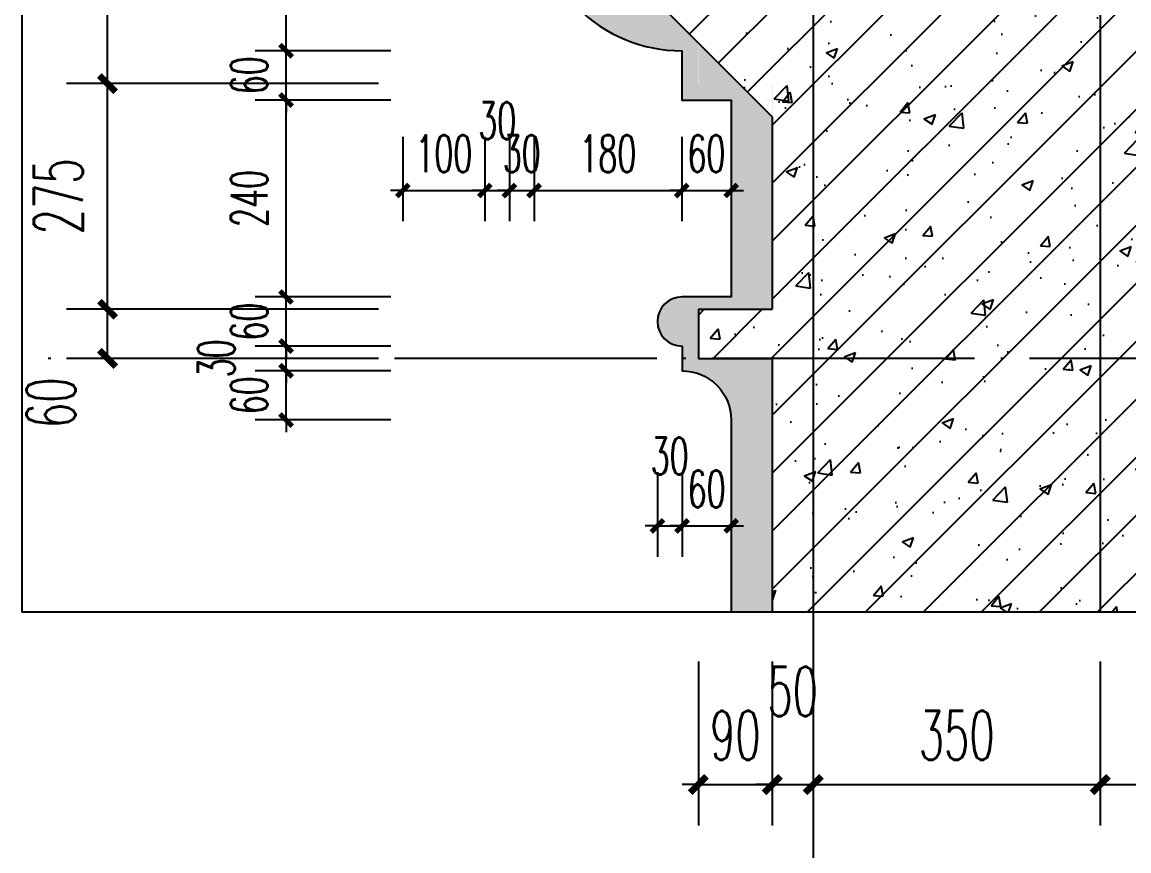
# Model space of a CAD drawing. Extents: x 0 to 125661, y -104936 to 8656.
# Drawn here: x 95035 to 96385, y -83078 to -82068 of the extents above; entities that cross this region are included whole.
import ezdxf

# ---------------------------------------------------------------- set-up
doc = ezdxf.new("R2010")
doc.units = 0
doc.header["$LTSCALE"] = 800
doc.header["$MEASUREMENT"] = 0
doc.linetypes.add('DOTE', pattern=[2.4200000000000004, 2, -0.2, 0.02, -0.2])
doc.layers.get('0').update_dxf_attribs({"linetype": 'CONTINUOUS'})
doc.layers.get('Defpoints').update_dxf_attribs({"color": 1, "linetype": 'CONTINUOUS'})
for name, color, linetype in [('A-装饰构件', 197, 'CONTINUOUS'), ('AXIS', 3, 'CONTINUOUS'), ('DOTE', 28, 'CONTINUOUS'), ('PUB_DIM', 3, 'CONTINUOUS'), ('PUB_HATCH', 8, 'CONTINUOUS'), ('WALL', 50, 'CONTINUOUS'), ('装饰尺寸', 201, 'CONTINUOUS')]:
    doc.layers.add(name, color=color, linetype=linetype)
doc.styles.add('DIM_FONT', font='SIMPLEX.shx', dxfattribs={"width": 0.6})
doc.dimstyles.new('DIMN15', dxfattribs={"dimscale": 0.15, "dimtxt": 300, "dimasz": 100, "dimexe": 250, "dimexo": 300, "dimgap": 150, "dimtad": 1, "dimdec": 0, "dimzin": 0, "dimdsep": 46, "dimtxsty": 'DIM_FONT', "dimblk": 'ARCHTICK', "dimcen": 0.09, "dimclrt": 7, "dimazin": 2, "dimtfac": 1, "dimtdec": 0, "dimtix": 1, "dimtmove": 2, "dimatfit": 3, "dimfxl": 0, "dimtolj": 1, "dimtzin": 0, "dimarcsym": 0})
doc.dimstyles.new('DIMN20', dxfattribs={"dimscale": 0.2, "dimtxt": 300, "dimasz": 100, "dimexe": 250, "dimexo": 300, "dimgap": 150, "dimtad": 1, "dimdec": 0, "dimzin": 0, "dimdsep": 46, "dimtxsty": 'DIM_FONT', "dimblk": 'ARCHTICK', "dimcen": 0.09, "dimclrt": 7, "dimazin": 2, "dimtfac": 1, "dimtdec": 0, "dimtix": 1, "dimtmove": 2, "dimatfit": 3, "dimfxl": 0, "dimtolj": 1, "dimtzin": 0, "dimarcsym": 0})

# ---------------------------------------------------------------- blocks, each defined once
blk = doc.blocks.new('_ArchTick')
at = {"color": 0, "linetype": 'ByBlock', "const_width": 0.4}
blk.add_lwpolyline([(-0.5, -0.5), (0.5, 0.5)], dxfattribs=at)
blk = doc.blocks.new('*D1380')
at = {"layer": 'Defpoints', "color": 0}
for p in [(95859.93824755173, -82787.15970033951), (95949.93824755173, -82787.15970033951), (95949.93824755173, -82997.14450089107)]:
    blk.add_point(p, dxfattribs=at)
at = {"layer": 'PUB_DIM', "color": 0, "lineweight": -2}
for p, q in [((95859.93824755173, -82847.15970033951), (95859.93824755173, -83047.14450089107)), ((95949.93824755173, -82847.15970033951), (95949.93824755173, -83047.14450089107)), ((95859.93824755173, -82997.14450089107), (95839.93824755173, -82997.14450089107)), ((95859.93824755173, -82997.14450089107), (95949.93824755173, -82997.14450089107)), ((95949.93824755173, -82997.14450089107), (95969.93824755173, -82997.14450089107))]:
    blk.add_line(p, q, dxfattribs=at)
at = {"layer": 'PUB_DIM', "color": 0, "lineweight": -2, "xscale": 20, "yscale": 20, "zscale": 20}
blk.add_blockref('_ArchTick', (95859.93824755173, -82997.14450089107), dxfattribs=at)
at = {"layer": 'PUB_DIM', "color": 0, "lineweight": -2, "xscale": 20, "yscale": 20, "zscale": 20, "rotation": 180}
blk.add_blockref('_ArchTick', (95949.93824755173, -82997.14450089107), dxfattribs=at)
at = {"layer": 'PUB_DIM', "color": 7, "insert": (95904.93824755173, -82937.14450089107), "char_height": 60, "attachment_point": 5, "style": 'DIM_FONT'}
blk.add_mtext('\\A1;90', dxfattribs=at)
blk = doc.blocks.new('*D1381')
at = {"layer": 'Defpoints', "color": 0}
for p in [(95949.93824755173, -82787.15970033951), (95999.93824755173, -82787.15970033951), (95999.93824755173, -82997.14450089107)]:
    blk.add_point(p, dxfattribs=at)
at = {"layer": 'PUB_DIM', "color": 0, "lineweight": -2}
for p, q in [((95949.93824755173, -82847.15970033951), (95949.93824755173, -83047.14450089107)), ((95999.93824755173, -82847.15970033951), (95999.93824755173, -83047.14450089107)), ((95949.93824755173, -82997.14450089107), (95929.93824755173, -82997.14450089107)), ((95949.93824755173, -82997.14450089107), (95999.93824755173, -82997.14450089107)), ((95999.93824755173, -82997.14450089107), (96019.93824755173, -82997.14450089107))]:
    blk.add_line(p, q, dxfattribs=at)
at = {"layer": 'PUB_DIM', "color": 0, "lineweight": -2, "xscale": 20, "yscale": 20, "zscale": 20}
blk.add_blockref('_ArchTick', (95949.93824755173, -82997.14450089107), dxfattribs=at)
at = {"layer": 'PUB_DIM', "color": 0, "lineweight": -2, "xscale": 20, "yscale": 20, "zscale": 20, "rotation": 180}
blk.add_blockref('_ArchTick', (95999.93824755173, -82997.14450089107), dxfattribs=at)
at = {"layer": 'PUB_DIM', "color": 7, "insert": (95974.93824755173, -82883.64450089107), "char_height": 60, "attachment_point": 5, "style": 'DIM_FONT'}
blk.add_mtext('\\A1;50', dxfattribs=at)
blk = doc.blocks.new('*D1382')
at = {"layer": 'Defpoints', "color": 0}
for p in [(95999.93824755173, -82787.15970033951), (96349.93824755173, -82787.15970033951), (96349.93824755173, -82997.14450089107)]:
    blk.add_point(p, dxfattribs=at)
at = {"layer": 'PUB_DIM', "color": 0, "lineweight": -2}
for p, q in [((95999.93824755173, -82847.15970033951), (95999.93824755173, -83047.14450089107)), ((96349.93824755173, -82847.15970033951), (96349.93824755173, -83047.14450089107)), ((95999.93824755173, -82997.14450089107), (96349.93824755173, -82997.14450089107))]:
    blk.add_line(p, q, dxfattribs=at)
at = {"layer": 'PUB_DIM', "color": 0, "lineweight": -2, "xscale": 20, "yscale": 20, "zscale": 20, "rotation": 180}
blk.add_blockref('_ArchTick', (95999.93824755173, -82997.14450089107), dxfattribs=at)
at = {"layer": 'PUB_DIM', "color": 0, "lineweight": -2, "xscale": 20, "yscale": 20, "zscale": 20}
blk.add_blockref('_ArchTick', (96349.93824755173, -82997.14450089107), dxfattribs=at)
at = {"layer": 'PUB_DIM', "color": 7, "insert": (96174.93824755173, -82937.14450089107), "char_height": 60, "attachment_point": 5, "style": 'DIM_FONT'}
blk.add_mtext('\\A1;350', dxfattribs=at)
blk = doc.blocks.new('*D1383')
at = {"layer": 'Defpoints', "color": 0}
for p in [(96349.93824755173, -82787.15970033951), (96749.59100518405, -82787.15970033951), (96749.59100518405, -82997.14450089107)]:
    blk.add_point(p, dxfattribs=at)
at = {"layer": 'PUB_DIM', "color": 0, "lineweight": -2}
for p, q in [((96349.93824755173, -82847.15970033951), (96349.93824755173, -83047.14450089107)), ((96749.59100518405, -82847.15970033951), (96749.59100518405, -83047.14450089107)), ((96349.93824755173, -82997.14450089107), (96749.59100518405, -82997.14450089107))]:
    blk.add_line(p, q, dxfattribs=at)
at = {"layer": 'PUB_DIM', "color": 0, "lineweight": -2, "xscale": 20, "yscale": 20, "zscale": 20, "rotation": 180}
blk.add_blockref('_ArchTick', (96349.93824755173, -82997.14450089107), dxfattribs=at)
at = {"layer": 'PUB_DIM', "color": 0, "lineweight": -2, "xscale": 20, "yscale": 20, "zscale": 20}
blk.add_blockref('_ArchTick', (96749.59100518405, -82997.14450089107), dxfattribs=at)
at = {"layer": 'PUB_DIM', "color": 7, "insert": (96549.76462636789, -82937.14450089107), "char_height": 60, "attachment_point": 5, "style": 'DIM_FONT'}
blk.add_mtext('\\A1;400', dxfattribs=at)
blk = doc.blocks.new('*D1397')
at = {"layer": 'Defpoints', "color": 0}
for p in [(95809.93824755144, -82571.57851272597), (95839.93824755098, -82571.57851272597), (95839.93824755098, -82681.89545224569)]:
    blk.add_point(p, dxfattribs=at)
at = {"layer": '装饰尺寸', "color": 0, "lineweight": -2}
for p, q in [((95809.93824755144, -82616.57851272597), (95809.93824755144, -82719.39545224569)), ((95839.93824755098, -82616.57851272597), (95839.93824755098, -82719.39545224569)), ((95809.93824755144, -82681.89545224569), (95794.93824755144, -82681.89545224569)), ((95809.93824755144, -82681.89545224569), (95839.93824755098, -82681.89545224569)), ((95839.93824755098, -82681.89545224569), (95854.93824755098, -82681.89545224569))]:
    blk.add_line(p, q, dxfattribs=at)
at = {"layer": '装饰尺寸', "color": 0, "lineweight": -2, "xscale": 15, "yscale": 15, "zscale": 15}
blk.add_blockref('_ArchTick', (95809.93824755144, -82681.89545224569), dxfattribs=at)
at = {"layer": '装饰尺寸', "color": 0, "lineweight": -2, "xscale": 15, "yscale": 15, "zscale": 15, "rotation": 180}
blk.add_blockref('_ArchTick', (95839.93824755098, -82681.89545224569), dxfattribs=at)
at = {"layer": '装饰尺寸', "color": 7, "insert": (95824.93824755121, -82596.77045224569), "char_height": 45, "attachment_point": 5, "style": 'DIM_FONT'}
blk.add_mtext('\\A1;30', dxfattribs=at)
blk = doc.blocks.new('*D1398')
at = {"layer": 'Defpoints', "color": 0}
for p in [(95839.93824755098, -82571.57851272597), (95899.93824755143, -82571.57851272597), (95899.93824755143, -82681.89545224569)]:
    blk.add_point(p, dxfattribs=at)
at = {"layer": '装饰尺寸', "color": 0, "lineweight": -2}
for p, q in [((95839.93824755098, -82616.57851272597), (95839.93824755098, -82719.39545224569)), ((95899.93824755143, -82616.57851272597), (95899.93824755143, -82719.39545224569)), ((95839.93824755098, -82681.89545224569), (95824.93824755098, -82681.89545224569)), ((95839.93824755098, -82681.89545224569), (95899.93824755143, -82681.89545224569)), ((95899.93824755143, -82681.89545224569), (95914.93824755143, -82681.89545224569))]:
    blk.add_line(p, q, dxfattribs=at)
at = {"layer": '装饰尺寸', "color": 0, "lineweight": -2, "xscale": 15, "yscale": 15, "zscale": 15}
blk.add_blockref('_ArchTick', (95839.93824755098, -82681.89545224569), dxfattribs=at)
at = {"layer": '装饰尺寸', "color": 0, "lineweight": -2, "xscale": 15, "yscale": 15, "zscale": 15, "rotation": 180}
blk.add_blockref('_ArchTick', (95899.93824755143, -82681.89545224569), dxfattribs=at)
at = {"layer": '装饰尺寸', "color": 7, "insert": (95869.93824755121, -82636.89545224569), "char_height": 45, "attachment_point": 5, "style": 'DIM_FONT'}
blk.add_mtext('\\A1;60', dxfattribs=at)
blk = doc.blocks.new('*D1399')
at = {"layer": 'Defpoints', "color": 0}
for p in [(95499.59405696411, -82162.80240117395), (95599.59405695972, -82162.80240117395), (95599.59405695972, -82273.11934069367)]:
    blk.add_point(p, dxfattribs=at)
at = {"layer": '装饰尺寸', "color": 0, "lineweight": -2}
for p, q in [((95499.59405696411, -82207.80240117395), (95499.59405696411, -82310.61934069367)), ((95599.59405695972, -82207.80240117395), (95599.59405695972, -82310.61934069367)), ((95499.59405696411, -82273.11934069367), (95484.59405696411, -82273.11934069367)), ((95499.59405696411, -82273.11934069367), (95599.59405695972, -82273.11934069367)), ((95599.59405695972, -82273.11934069367), (95614.59405695972, -82273.11934069367))]:
    blk.add_line(p, q, dxfattribs=at)
at = {"layer": '装饰尺寸', "color": 0, "lineweight": -2, "xscale": 15, "yscale": 15, "zscale": 15}
blk.add_blockref('_ArchTick', (95499.59405696411, -82273.11934069367), dxfattribs=at)
at = {"layer": '装饰尺寸', "color": 0, "lineweight": -2, "xscale": 15, "yscale": 15, "zscale": 15, "rotation": 180}
blk.add_blockref('_ArchTick', (95599.59405695972, -82273.11934069367), dxfattribs=at)
at = {"layer": '装饰尺寸', "color": 7, "insert": (95549.59405696191, -82228.11934069367), "char_height": 45, "attachment_point": 5, "style": 'DIM_FONT'}
blk.add_mtext('\\A1;100', dxfattribs=at)
blk = doc.blocks.new('*D1400')
at = {"layer": 'Defpoints', "color": 0}
for p in [(95599.59405695972, -82162.80240117395), (95629.59405695972, -82162.80240117395), (95629.59405695972, -82273.11934069367)]:
    blk.add_point(p, dxfattribs=at)
at = {"layer": '装饰尺寸', "color": 0, "lineweight": -2}
for p, q in [((95599.59405695972, -82207.80240117395), (95599.59405695972, -82310.61934069367)), ((95629.59405695972, -82207.80240117395), (95629.59405695972, -82310.61934069367)), ((95599.59405695972, -82273.11934069367), (95584.59405695972, -82273.11934069367)), ((95599.59405695972, -82273.11934069367), (95629.59405695972, -82273.11934069367)), ((95629.59405695972, -82273.11934069367), (95644.59405695972, -82273.11934069367))]:
    blk.add_line(p, q, dxfattribs=at)
at = {"layer": '装饰尺寸', "color": 0, "lineweight": -2, "xscale": 15, "yscale": 15, "zscale": 15}
blk.add_blockref('_ArchTick', (95599.59405695972, -82273.11934069367), dxfattribs=at)
at = {"layer": '装饰尺寸', "color": 0, "lineweight": -2, "xscale": 15, "yscale": 15, "zscale": 15, "rotation": 180}
blk.add_blockref('_ArchTick', (95629.59405695972, -82273.11934069367), dxfattribs=at)
at = {"layer": '装饰尺寸', "color": 7, "insert": (95614.59405695972, -82187.99434069367), "char_height": 45, "attachment_point": 5, "style": 'DIM_FONT'}
blk.add_mtext('\\A1;30', dxfattribs=at)
blk = doc.blocks.new('*D1401')
at = {"layer": 'Defpoints', "color": 0}
for p in [(95629.59405695972, -82162.80240117395), (95659.59405695972, -82162.80240117395), (95659.59405695972, -82273.11934069367)]:
    blk.add_point(p, dxfattribs=at)
at = {"layer": '装饰尺寸', "color": 0, "lineweight": -2}
for p, q in [((95629.59405695972, -82207.80240117395), (95629.59405695972, -82310.61934069367)), ((95659.59405695972, -82207.80240117395), (95659.59405695972, -82310.61934069367)), ((95629.59405695972, -82273.11934069367), (95614.59405695972, -82273.11934069367)), ((95629.59405695972, -82273.11934069367), (95659.59405695972, -82273.11934069367)), ((95659.59405695972, -82273.11934069367), (95674.59405695972, -82273.11934069367))]:
    blk.add_line(p, q, dxfattribs=at)
at = {"layer": '装饰尺寸', "color": 0, "lineweight": -2, "xscale": 15, "yscale": 15, "zscale": 15}
blk.add_blockref('_ArchTick', (95629.59405695972, -82273.11934069367), dxfattribs=at)
at = {"layer": '装饰尺寸', "color": 0, "lineweight": -2, "xscale": 15, "yscale": 15, "zscale": 15, "rotation": 180}
blk.add_blockref('_ArchTick', (95659.59405695972, -82273.11934069367), dxfattribs=at)
at = {"layer": '装饰尺寸', "color": 7, "insert": (95644.59405695972, -82228.11934069367), "char_height": 45, "attachment_point": 5, "style": 'DIM_FONT'}
blk.add_mtext('\\A1;30', dxfattribs=at)
blk = doc.blocks.new('*D1402')
at = {"layer": 'Defpoints', "color": 0}
for p in [(95659.59405695972, -82162.80240117395), (95839.59405696018, -82162.80240117395), (95839.59405696018, -82273.11934069367)]:
    blk.add_point(p, dxfattribs=at)
at = {"layer": '装饰尺寸', "color": 0, "lineweight": -2}
for p, q in [((95659.59405695972, -82207.80240117395), (95659.59405695972, -82310.61934069367)), ((95839.59405696018, -82207.80240117395), (95839.59405696018, -82310.61934069367)), ((95659.59405695972, -82273.11934069367), (95839.59405696018, -82273.11934069367))]:
    blk.add_line(p, q, dxfattribs=at)
at = {"layer": '装饰尺寸', "color": 0, "lineweight": -2, "xscale": 15, "yscale": 15, "zscale": 15, "rotation": 180}
blk.add_blockref('_ArchTick', (95659.59405695972, -82273.11934069367), dxfattribs=at)
at = {"layer": '装饰尺寸', "color": 0, "lineweight": -2, "xscale": 15, "yscale": 15, "zscale": 15}
blk.add_blockref('_ArchTick', (95839.59405696018, -82273.11934069367), dxfattribs=at)
at = {"layer": '装饰尺寸', "color": 7, "insert": (95749.59405695995, -82228.11934069367), "char_height": 45, "attachment_point": 5, "style": 'DIM_FONT'}
blk.add_mtext('\\A1;180', dxfattribs=at)
blk = doc.blocks.new('*D1403')
at = {"layer": 'Defpoints', "color": 0}
for p in [(95839.59405696018, -82162.80240117395), (95899.93824755143, -82162.80240117395), (95899.93824755143, -82273.11934069367)]:
    blk.add_point(p, dxfattribs=at)
at = {"layer": '装饰尺寸', "color": 0, "lineweight": -2}
for p, q in [((95839.59405696018, -82207.80240117395), (95839.59405696018, -82310.61934069367)), ((95899.93824755143, -82207.80240117395), (95899.93824755143, -82310.61934069367)), ((95839.59405696018, -82273.11934069367), (95824.59405696018, -82273.11934069367)), ((95839.59405696018, -82273.11934069367), (95899.93824755143, -82273.11934069367)), ((95899.93824755143, -82273.11934069367), (95914.93824755143, -82273.11934069367))]:
    blk.add_line(p, q, dxfattribs=at)
at = {"layer": '装饰尺寸', "color": 0, "lineweight": -2, "xscale": 15, "yscale": 15, "zscale": 15}
blk.add_blockref('_ArchTick', (95839.59405696018, -82273.11934069367), dxfattribs=at)
at = {"layer": '装饰尺寸', "color": 0, "lineweight": -2, "xscale": 15, "yscale": 15, "zscale": 15, "rotation": 180}
blk.add_blockref('_ArchTick', (95899.93824755143, -82273.11934069367), dxfattribs=at)
at = {"layer": '装饰尺寸', "color": 7, "insert": (95869.7661522558, -82228.11934069367), "char_height": 45, "attachment_point": 5, "style": 'DIM_FONT'}
blk.add_mtext('\\A1;60', dxfattribs=at)
blk = doc.blocks.new('*D1408')
at = {"layer": 'Defpoints', "color": 0}
for p in [(95357.10787044113, -81922.80240117488), (95529.93824755173, -81922.80240117488), (95529.93824755173, -82102.8024011749)]:
    blk.add_point(p, dxfattribs=at)
at = {"layer": '装饰尺寸', "color": 0, "lineweight": -2}
for p, q in [((95484.93824755173, -81922.80240117488), (95319.60787044113, -81922.80240117488)), ((95357.10787044113, -82102.8024011749), (95357.10787044113, -81922.80240117488)), ((95484.93824755173, -82102.8024011749), (95319.60787044113, -82102.8024011749))]:
    blk.add_line(p, q, dxfattribs=at)
at = {"layer": '装饰尺寸', "color": 0, "lineweight": -2, "xscale": 15, "yscale": 15, "zscale": 15}
for p, rotation in [((95357.10787044113, -81922.80240117488), 90), ((95357.10787044113, -82102.8024011749), 270)]:
    blk.add_blockref('_ArchTick', p, dxfattribs=dict(at, rotation=rotation))
at = {"layer": '装饰尺寸', "color": 7, "insert": (95312.10787044115, -82012.80240117488), "char_height": 45, "attachment_point": 5, "rotation": 90, "style": 'DIM_FONT'}
blk.add_mtext('\\A1;180', dxfattribs=at)
blk = doc.blocks.new('*D1409')
at = {"layer": 'Defpoints', "color": 0}
for p in [(95357.10787044113, -82102.8024011749), (95529.93824755173, -82102.8024011749), (95529.93824755173, -82162.80240117395)]:
    blk.add_point(p, dxfattribs=at)
at = {"layer": '装饰尺寸', "color": 0, "lineweight": -2}
for p, q in [((95357.10787044113, -82102.8024011749), (95357.10787044113, -82087.8024011749)), ((95484.93824755173, -82102.8024011749), (95319.60787044113, -82102.8024011749)), ((95357.10787044113, -82162.80240117395), (95357.10787044113, -82102.8024011749)), ((95484.93824755173, -82162.80240117395), (95319.60787044113, -82162.80240117395)), ((95357.10787044113, -82162.80240117395), (95357.10787044113, -82177.80240117395))]:
    blk.add_line(p, q, dxfattribs=at)
at = {"layer": '装饰尺寸', "color": 0, "lineweight": -2, "xscale": 15, "yscale": 15, "zscale": 15}
for p, rotation in [((95357.10787044113, -82102.8024011749), 270), ((95357.10787044113, -82162.80240117395), 90)]:
    blk.add_blockref('_ArchTick', p, dxfattribs=dict(at, rotation=rotation))
at = {"layer": '装饰尺寸', "color": 7, "insert": (95312.10787044115, -82132.80240117441), "char_height": 45, "attachment_point": 5, "rotation": 90, "style": 'DIM_FONT'}
blk.add_mtext('\\A1;60', dxfattribs=at)
blk = doc.blocks.new('*D1410')
at = {"layer": 'Defpoints', "color": 0}
for p in [(95357.10787044113, -82162.80240117395), (95529.93824755173, -82162.80240117395), (95529.93824755173, -82402.80242554989)]:
    blk.add_point(p, dxfattribs=at)
at = {"layer": '装饰尺寸', "color": 0, "lineweight": -2}
for p, q in [((95484.93824755173, -82162.80240117395), (95319.60787044113, -82162.80240117395)), ((95357.10787044113, -82402.80242554989), (95357.10787044113, -82162.80240117395)), ((95484.93824755173, -82402.80242554989), (95319.60787044113, -82402.80242554989))]:
    blk.add_line(p, q, dxfattribs=at)
at = {"layer": '装饰尺寸', "color": 0, "lineweight": -2, "xscale": 15, "yscale": 15, "zscale": 15}
for p, rotation in [((95357.10787044113, -82162.80240117395), 90), ((95357.10787044113, -82402.80242554989), 270)]:
    blk.add_blockref('_ArchTick', p, dxfattribs=dict(at, rotation=rotation))
at = {"layer": '装饰尺寸', "color": 7, "insert": (95312.10787044115, -82282.8024133619), "char_height": 45, "attachment_point": 5, "rotation": 90, "style": 'DIM_FONT'}
blk.add_mtext('\\A1;240', dxfattribs=at)
blk = doc.blocks.new('*D1411')
at = {"layer": 'Defpoints', "color": 0}
for p in [(95357.10787044113, -82402.80242554989), (95529.93824755173, -82402.80242554989), (95529.93824755173, -82462.80240117395)]:
    blk.add_point(p, dxfattribs=at)
at = {"layer": '装饰尺寸', "color": 0, "lineweight": -2}
for p, q in [((95357.10787044113, -82402.80242554989), (95357.10787044113, -82387.80242554989)), ((95484.93824755173, -82402.80242554989), (95319.60787044113, -82402.80242554989)), ((95357.10787044113, -82462.80240117395), (95357.10787044113, -82402.80242554989)), ((95484.93824755173, -82462.80240117395), (95319.60787044113, -82462.80240117395)), ((95357.10787044113, -82462.80240117395), (95357.10787044113, -82477.80240117395))]:
    blk.add_line(p, q, dxfattribs=at)
at = {"layer": '装饰尺寸', "color": 0, "lineweight": -2, "xscale": 15, "yscale": 15, "zscale": 15}
for p, rotation in [((95357.10787044113, -82402.80242554989), 270), ((95357.10787044113, -82462.80240117395), 90)]:
    blk.add_blockref('_ArchTick', p, dxfattribs=dict(at, rotation=rotation))
at = {"layer": '装饰尺寸', "color": 7, "insert": (95312.10787044115, -82432.8024133619), "char_height": 45, "attachment_point": 5, "rotation": 90, "style": 'DIM_FONT'}
blk.add_mtext('\\A1;60', dxfattribs=at)
blk = doc.blocks.new('*D1412')
at = {"layer": 'Defpoints', "color": 0}
for p in [(95357.10787044113, -82462.80240117395), (95529.93824755173, -82462.80240117395), (95529.93824755173, -82492.80240117435)]:
    blk.add_point(p, dxfattribs=at)
at = {"layer": '装饰尺寸', "color": 0, "lineweight": -2}
for p, q in [((95357.10787044113, -82462.80240117395), (95357.10787044113, -82447.80240117395)), ((95484.93824755173, -82462.80240117395), (95319.60787044113, -82462.80240117395)), ((95357.10787044113, -82492.80240117435), (95357.10787044113, -82462.80240117395)), ((95484.93824755173, -82492.80240117435), (95319.60787044113, -82492.80240117435)), ((95357.10787044113, -82492.80240117435), (95357.10787044113, -82507.80240117435))]:
    blk.add_line(p, q, dxfattribs=at)
at = {"layer": '装饰尺寸', "color": 0, "lineweight": -2, "xscale": 15, "yscale": 15, "zscale": 15}
for p, rotation in [((95357.10787044113, -82462.80240117395), 270), ((95357.10787044113, -82492.80240117435), 90)]:
    blk.add_blockref('_ArchTick', p, dxfattribs=dict(at, rotation=rotation))
at = {"layer": '装饰尺寸', "color": 7, "insert": (95271.98287044113, -82477.80240117415), "char_height": 45, "attachment_point": 5, "rotation": 90, "style": 'DIM_FONT'}
blk.add_mtext('\\A1;30', dxfattribs=at)
blk = doc.blocks.new('*D1413')
at = {"layer": 'Defpoints', "color": 0}
for p in [(95357.10787044113, -82492.80240117435), (95529.93824755173, -82492.80240117435), (95529.93824755173, -82552.80240117434)]:
    blk.add_point(p, dxfattribs=at)
at = {"layer": '装饰尺寸', "color": 0, "lineweight": -2}
for p, q in [((95357.10787044113, -82492.80240117435), (95357.10787044113, -82477.80240117435)), ((95484.93824755173, -82492.80240117435), (95319.60787044113, -82492.80240117435)), ((95357.10787044113, -82552.80240117434), (95357.10787044113, -82492.80240117435)), ((95484.93824755173, -82552.80240117434), (95319.60787044113, -82552.80240117434)), ((95357.10787044113, -82552.80240117434), (95357.10787044113, -82567.80240117434))]:
    blk.add_line(p, q, dxfattribs=at)
at = {"layer": '装饰尺寸', "color": 0, "lineweight": -2, "xscale": 15, "yscale": 15, "zscale": 15}
for p, rotation in [((95357.10787044113, -82492.80240117435), 270), ((95357.10787044113, -82552.80240117434), 90)]:
    blk.add_blockref('_ArchTick', p, dxfattribs=dict(at, rotation=rotation))
at = {"layer": '装饰尺寸', "color": 7, "insert": (95312.10787044115, -82522.80240117433), "char_height": 45, "attachment_point": 5, "rotation": 90, "style": 'DIM_FONT'}
blk.add_mtext('\\A1;60', dxfattribs=at)
blk = doc.blocks.new('*D1415')
at = {"layer": 'Defpoints', "color": 0}
for p in [(95139.4977447376, -81662.80240105008), (95529.93824755173, -81662.80240105008), (95529.93824755173, -82142.80240117395)]:
    blk.add_point(p, dxfattribs=at)
at = {"layer": 'PUB_DIM', "color": 0, "lineweight": -2}
for p, q in [((95469.93824755173, -81662.80240105008), (95089.4977447376, -81662.80240105008)), ((95139.4977447376, -82142.80240117395), (95139.4977447376, -81662.80240105008)), ((95469.93824755173, -82142.80240117395), (95089.4977447376, -82142.80240117395))]:
    blk.add_line(p, q, dxfattribs=at)
at = {"layer": 'PUB_DIM', "color": 0, "lineweight": -2, "xscale": 20, "yscale": 20, "zscale": 20}
for p, rotation in [((95139.4977447376, -81662.80240105008), 90), ((95139.4977447376, -82142.80240117395), 270)]:
    blk.add_blockref('_ArchTick', p, dxfattribs=dict(at, rotation=rotation))
at = {"layer": 'PUB_DIM', "color": 7, "insert": (95079.49774473761, -81902.802401112), "char_height": 60, "attachment_point": 5, "rotation": 90, "style": 'DIM_FONT'}
blk.add_mtext('\\A1;480', dxfattribs=at)
blk = doc.blocks.new('*D1416')
at = {"layer": 'Defpoints', "color": 0}
for p in [(95139.4977447376, -82142.80240117395), (95529.93824755173, -82142.80240117395), (95529.93824755173, -82417.80240117435)]:
    blk.add_point(p, dxfattribs=at)
at = {"layer": 'PUB_DIM', "color": 0, "lineweight": -2}
for p, q in [((95469.93824755173, -82142.80240117395), (95089.4977447376, -82142.80240117395)), ((95139.4977447376, -82417.80240117435), (95139.4977447376, -82142.80240117395)), ((95469.93824755173, -82417.80240117435), (95089.4977447376, -82417.80240117435))]:
    blk.add_line(p, q, dxfattribs=at)
at = {"layer": 'PUB_DIM', "color": 0, "lineweight": -2, "xscale": 20, "yscale": 20, "zscale": 20}
for p, rotation in [((95139.4977447376, -82142.80240117395), 90), ((95139.4977447376, -82417.80240117435), 270)]:
    blk.add_blockref('_ArchTick', p, dxfattribs=dict(at, rotation=rotation))
at = {"layer": 'PUB_DIM', "color": 7, "insert": (95079.49774473761, -82280.30240117414), "char_height": 60, "attachment_point": 5, "rotation": 90, "style": 'DIM_FONT'}
blk.add_mtext('\\A1;275', dxfattribs=at)
blk = doc.blocks.new('*D1417')
at = {"layer": 'Defpoints', "color": 0}
for p in [(95139.4977447376, -82417.80240117435), (95529.93824755173, -82417.80240117435), (95529.93824755173, -82477.80240117435)]:
    blk.add_point(p, dxfattribs=at)
at = {"layer": 'PUB_DIM', "color": 0, "lineweight": -2}
for p, q in [((95469.93824755173, -82417.80240117435), (95089.4977447376, -82417.80240117435)), ((95139.4977447376, -82477.80240117435), (95139.4977447376, -82417.80240117435)), ((95469.93824755173, -82477.80240117435), (95089.4977447376, -82477.80240117435))]:
    blk.add_line(p, q, dxfattribs=at)
at = {"layer": 'PUB_DIM', "color": 0, "lineweight": -2, "xscale": 20, "yscale": 20, "zscale": 20}
for p, rotation in [((95139.4977447376, -82417.80240117435), 90), ((95139.4977447376, -82477.80240117435), 270)]:
    blk.add_blockref('_ArchTick', p, dxfattribs=dict(at, rotation=rotation))
at = {"layer": 'PUB_DIM', "color": 7, "insert": (95070.4977447376, -82531.80240117435), "char_height": 60, "attachment_point": 5, "rotation": 90, "style": 'DIM_FONT'}
blk.add_mtext('\\A1;60', dxfattribs=at)

msp = doc.modelspace()

# ---------------------------------------------------------------- hatches: boundary and pattern name
at = {"layer": 'PUB_HATCH'}
h = msp.add_hatch(dxfattribs=at)
h.set_pattern_fill('HEX', color=256, scale=10, style=0)
h.set_pattern_definition([(0, (96749.59100518405, -82787.15970033951), (0, 16.49778), [9.525, -19.05]), (120, (96749.59100518405, -82787.15970033951), (-14.28749658604684, -8.248889999999996), [9.524999999999997, -19.04999999999999]), (59.99999999999999, (96759.11600518404, -82787.15970033951), (-14.28749658604684, 8.248890000000003), [9.525, -19.05])])
h.paths.add_polyline_path([(95859.59405696018, -82092.80240117482), (95859.59405696018, -82142.80240117395), (95909.59405695944, -82142.80240117393)], flags=17)
h.paths.add_polyline_path([(96199.76462636789, -81259.68935114433), (96179.76462636789, -81259.68935114433), (96179.76462636789, -81482.80240103797), (95499.59405696434, -81482.80240103797), (95499.59405696414, -81662.80240105008), (95529.93824755173, -81662.80240105008), (95529.93824755173, -81512.80240103797), (96199.76462636789, -81512.8024010379)])
edge = h.paths.add_edge_path()
edge.add_line((95949.93824755173, -82142.80240117395), (95949.93824755173, -82183.14659176613))
edge.add_line((95949.93824755173, -82183.14659176614), (95909.59405695945, -82142.80240117395))
edge.add_line((95909.59405695945, -82142.80240117395), (95859.94129932788, -82142.80240117395))
edge.add_line((95859.94129932788, -82142.80240117395), (95859.94129932788, -82093.1496435425))
edge.add_line((95859.94129932788, -82093.1496435425), (95659.59405695973, -81892.80240117486))
edge.add_line((95659.59405695972, -81892.80240117486), (95659.59405695972, -81662.80240105002))
edge.add_line((95659.59405695972, -81662.80240105002), (95499.59405696414, -81662.80240104996))
edge.add_line((95499.59405696414, -81662.80240104996), (95499.59405696411, -81682.80240105015))
edge.add_line((95499.59405696411, -81682.80240105017), (95599.9412993274, -81682.80240105008))
edge.add_line((95599.94129932742, -81682.80240105008), (95599.94112696755, -81742.80240117523))
edge.add_arc((95599.9412993275, -81772.80240117465), 29.9999999999056, -4.5861270336899906e-10, 90.00032918328208, ccw=False)
edge.add_line((95629.94129932742, -81772.80240117488), (95629.94129932742, -81922.80240117488))
edge.add_line((95629.94129932742, -81922.80240117488), (95659.94129932742, -81922.80240117488))
edge.add_arc((95839.94129932742, -81922.80240117488), 180, 180, 270.0000000001482)
edge.add_line((95839.94129932788, -82102.80240117488), (95839.94129932739, -82162.80240117395))
edge.add_line((95839.94129932739, -82162.80240117395), (95900.28548991913, -82162.80240117393))
edge.add_line((95900.28548991913, -82162.80240117395), (95900.28548991919, -82402.80240117393))
edge.add_line((95900.28548991919, -82402.80240117392), (95840.28548991913, -82402.80240117395))
edge.add_arc((95840.28548991913, -82432.80240117395), 30, 90, 270)
edge.add_line((95840.28548991913, -82462.80240117395), (95840.28548991866, -82492.80240117435))
edge.add_arc((95840.28548991907, -82552.80240117444), 60.0000000001023, 1.0419398677186109e-10, 90.00000000039603, ccw=False)
edge.add_line((95900.28548991919, -82552.80240117434), (95900.28548991919, -82787.15970033951))
edge.add_line((95900.28548991919, -82787.15970033951), (95950.28548991944, -82787.15970033951))
edge.add_line((95950.28548991942, -82787.15970033951), (95950.28548991942, -82477.80240117435))
edge.add_line((95950.28548991942, -82477.80240117435), (95860.28548991942, -82477.80240117435))
edge.add_line((95860.28548991942, -82477.80240117435), (95860.28548991942, -82417.80240117435))
edge.add_line((95860.28548991942, -82417.80240117435), (95950.28548991942, -82417.80240117435))
edge.add_line((95950.28548991942, -82417.80240117435), (95950.28548991942, -82142.80240117395))
edge.add_line((95950.28548991942, -82142.80240117395), (95949.93824755173, -82142.80240117395))
h = msp.add_hatch(dxfattribs=at)
h.set_pattern_fill('钢筋混凝土', color=256, scale=20, style=0)
h.set_pattern_definition([(45, (111190.5715825075, -43830.45591097763), (-35.35533905932737, 35.35533905932738), []), (49.99999999999999, (111190.5715825075, -43830.45591097763), (143.4520365201507, -12.55042699651902), [15, -165]), (355, (111190.5715825075, -43830.45591097763), (-27.7502667226, 150.4384267400024), [12, -132]), (100.4514, (111202.5259185075, -43831.50177897763), (115.7018763428043, 137.8879084121907), [12.748038, -140.2284224]), (46.18420000000001, (111190.5715825075, -43790.45591097763), (213.4482097251289, -33.10380286580362), [22.5, -247.5]), (96.6356, (111208.3589315075, -43793.21457237763), (186.9325411097407, 194.8235741800883), [19.12205759999999, -210.3426]), (351.1842, (111190.5715825075, -43790.45591097763), (186.9323890267254, 194.8237201850649), [18, -198]), (21, (111210.5715825075, -43800.45591097763), (119.3814104236923, -80.52377813306776), [15, -165]), (326.0000000000001, (111210.5715825075, -43800.45591097763), (48.66306638431634, 145.0300090093706), [12, -132]), (71.4514, (111220.5200291075, -43807.16623217763), (168.044525716298, 64.50609934199048), [12.748038, -140.2284224]), (37.50000000000001, (111190.5715825075, -43830.45591097763), (2.431971063458134, 66.5787707662623), [0, -130.4, 0, -134, 0, -132.5]), (7.499999999999999, (111190.5715825075, -43830.45591097763), (52.61390748842972, 78.88234237647205), [0, -76.39999999999999, 0, -127.4, 0, -50.5]), (327.5, (111145.9715825075, -43830.45591097763), (106.7644872344818, -4.51097434687596), [0, -50, 0, -156, 0, -207]), (317.5, (111125.9715825075, -43830.45591097763), (116.6372338684772, 20.02099646646353), [0, -65, 0, -103.6, 0, -147])])
h.paths.add_polyline_path([(96790.28243814403, -82142.80240117395), (96749.59100518405, -82142.80240117395), (96749.59100518405, -82183.49383413383)], flags=16)
h.paths.add_polyline_path([(95949.93824755173, -82142.80240117395), (95909.59405695944, -82142.80240117395), (95949.93824755173, -82183.14659176613)], flags=17)
h.paths.add_polyline_path([(96499.76462636789, -81482.80240103796), (96349.93824755173, -81482.80240103794), (96349.93824755173, -81512.8024010379), (96499.76462636789, -81512.80240103789)])
h.paths.add_polyline_path([(96349.93824755173, -81482.80240103794), (96199.76462636789, -81482.80240103794), (96199.76462636789, -81512.80240103792), (96349.93824755173, -81512.8024010379)])
h.paths.add_polyline_path([(97040.28243814375, -81662.80240105002), (96839.9351957756, -81662.80240105007), (96839.9351957756, -82093.1496435425), (97040.28243814375, -81892.80240117488)], flags=16)
h.paths.add_polyline_path([(95859.59405696018, -81662.80240105008), (95659.59405695972, -81662.80240105008), (95659.59405695973, -81892.80240117488), (95859.59405696018, -82092.80240117482)], flags=17)
h.paths.add_polyline_path([(96499.76462636789, -81259.68935114433), (96199.76462636789, -81259.68935114433), (96199.76462636789, -81482.80240103794), (96499.76462636789, -81482.80240103797)])
h.paths.add_polyline_path([(95859.59405696018, -82092.80240117482), (95909.59405695944, -82142.80240117395), (95949.93824755173, -82142.80240117395), (95949.93824755173, -82417.80240117435), (95859.93824755173, -82417.80240117435), (95859.93824755173, -82477.80240117435), (95949.93824755173, -82477.80240117435), (95949.93824755173, -82787.15970033951), (96749.59100518405, -82787.15970033951), (96749.59100518405, -82477.80240117435), (96839.59100518405, -82477.80240117435), (96839.59100518405, -82417.80240117435), (96749.59100518405, -82417.80240117435), (96749.59100518405, -82142.80240117395), (96839.9351957756, -82142.80240117393), (96839.9351957756, -81662.80240105008), (97169.93824755173, -81662.80240104996), (97169.93824755173, -81512.8024010378), (95529.93824755173, -81512.80240103797), (95529.93824755173, -81662.80240105008), (95859.59405696018, -81662.80240105005)])

# ---------------------------------------------------------------- linework, layer by layer
at = {"layer": 'A-装饰构件', "color": 0}
msp.add_lwpolyline([(96179.76462636789, -81259.68935114433), (96179.76462636789, -81482.80240103797), (95499.59405696434, -81482.80240103797), (95499.59405696411, -81682.80240105008), (95599.59405695972, -81682.80240105008), (95599.59388459985, -81742.80240117523, -0.4142152451452533), (95629.59405695972, -81772.80240117488), (95629.59405695972, -81922.80240117488), (95659.59405695972, -81922.80240117488, 0.4142135623738528), (95839.59405696018, -82102.80240117488), (95839.59405695969, -82162.80240117395), (95899.93824755143, -82162.80240117395), (95899.93824755149, -82402.80240117393), (95839.93824755143, -82402.80240117395, 0.9999999999998753), (95839.93824755144, -82462.80240117395), (95839.93824755098, -82492.80240117435, -0.4142135623745691), (95899.93824755149, -82552.80240117434), (95899.93824755149, -82787.15970033951)], format="xyb", dxfattribs=at)
at = {"layer": 'AXIS'}
msp.add_line((95999.93824755173, -82787.15970033951), (95999.93824755173, -83347.15970033915), dxfattribs=at)
at = {"layer": 'Defpoints', "color": 6}
msp.add_lwpolyline([(95035.30842801364, -81259.68935114433), (97745.418765851, -81259.68935114433), (97745.418765851, -82787.15970033951), (95035.30842801364, -82787.15970033951)], close=True, dxfattribs=at)
at = {"layer": 'DOTE', "linetype": 'DOTE'}
for p, q in [((95999.93824755173, -81259.68935114433), (95999.93824755173, -82787.15970033951)), ((96349.93824755173, -81259.68935114433), (96349.93824755173, -82787.15970033951))]:
    msp.add_line(p, q, dxfattribs=at)
at = {"layer": 'DOTE', "linetype": 'DOTE', "ltscale": 0.2}
msp.add_line((97745.418765851, -82477.80240117463), (95035.30842801364, -82477.80240117433), dxfattribs=at)
at = {"layer": 'WALL'}
for p, q in [((95949.93824755173, -82183.14659176613), (95659.59405695972, -81892.80240117488)), ((95949.93824755173, -82183.14659176613), (95949.93824755173, -82417.80240117435)), ((95859.93824755173, -82417.80240117435), (95859.93824755173, -82477.80240117435)), ((95859.93824755173, -82417.80240117435), (95949.93824755173, -82417.80240117435)), ((95859.93824755173, -82477.80240117435), (95949.93824755173, -82477.80240117435)), ((95949.93824755173, -82477.80240117435), (95949.93824755173, -82787.15970033951))]:
    msp.add_line(p, q, dxfattribs=at)

# ---------------------------------------------------------------- dimensions: what is measured, and where the dimension line sits
at = {"layer": 'PUB_DIM'}
for p1, p2, distance, picture, middle in [((95529.93824755173, -82142.80240117395), (95529.93824755173, -81662.80240105008), 390.44050281413365, '*D1415', (95079.49774473761, -81902.802401112)), ((95529.93824755173, -82417.80240117435), (95529.93824755173, -82142.80240117395), 390.44050281413365, '*D1416', (95079.49774473761, -82280.30240117414)), ((95859.93824755173, -82787.15970033951), (95949.93824755173, -82787.15970033951), -209.98480055155233, '*D1380', (95904.93824755173, -82937.14450089107)), ((95999.93824755173, -82787.15970033951), (96349.93824755173, -82787.15970033951), -209.98480055155233, '*D1382', (96174.93824755173, -82937.14450089107)), ((96349.93824755173, -82787.15970033951), (96749.59100518405, -82787.15970033951), -209.98480055155235, '*D1383', (96549.76462636789, -82937.14450089107))]:
    dim = msp.add_aligned_dim(p1=p1, p2=p2, distance=distance, dimstyle='DIMN20', dxfattribs=at)
    dim.commit()
    dim.dimension.update_dxf_attribs({"geometry": picture, "text_midpoint": middle})
for base, p1, p2, angle, picture, middle in [((95139.4977447376, -82417.80240117435), (95529.93824755173, -82477.80240117435), (95529.93824755173, -82417.80240117435), 90, '*D1417', (95070.4977447376, -82531.80240117435)), ((95999.93824755173, -82997.14450089107), (95949.93824755173, -82787.15970033951), (95999.93824755173, -82787.15970033951), 0, '*D1381', (95974.93824755173, -82883.64450089107))]:
    dim = msp.add_linear_dim(base=base, p1=p1, p2=p2, angle=angle, dimstyle='DIMN20', dxfattribs=at)
    dim.commit()
    dim.dimension.update_dxf_attribs({"geometry": picture, "text_midpoint": middle, "dimtype": 161})
at = {"layer": '装饰尺寸'}
for p1, p2, distance, picture, middle in [((95529.93824755173, -82102.8024011749), (95529.93824755173, -81922.80240117488), 172.83037711060024, '*D1408', (95312.10787044115, -82012.80240117488)), ((95529.93824755173, -82162.80240117395), (95529.93824755173, -82102.8024011749), 172.83037711060024, '*D1409', (95312.10787044115, -82132.80240117441)), ((95529.93824755173, -82402.80242554989), (95529.93824755173, -82162.80240117395), 172.83037711060024, '*D1410', (95312.10787044115, -82282.8024133619)), ((95499.59405696411, -82162.80240117395), (95599.59405695972, -82162.80240117395), -110.31693951971829, '*D1399', (95549.59405696191, -82228.11934069367)), ((95629.59405695972, -82162.80240117395), (95659.59405695972, -82162.80240117395), -110.31693951971829, '*D1401', (95644.59405695972, -82228.11934069367)), ((95659.59405695972, -82162.80240117395), (95839.59405696018, -82162.80240117395), -110.3169395197183, '*D1402', (95749.59405695995, -82228.11934069367)), ((95839.59405696018, -82162.80240117395), (95899.93824755143, -82162.80240117395), -110.31693951971829, '*D1403', (95869.7661522558, -82228.11934069367)), ((95529.93824755173, -82462.80240117395), (95529.93824755173, -82402.80242554989), 172.83037711060024, '*D1411', (95312.10787044115, -82432.8024133619)), ((95529.93824755173, -82552.80240117434), (95529.93824755173, -82492.80240117435), 172.83037711060024, '*D1413', (95312.10787044115, -82522.80240117433)), ((95839.93824755098, -82571.57851272597), (95899.93824755143, -82571.57851272597), -110.31693951971829, '*D1398', (95869.93824755121, -82636.89545224569))]:
    dim = msp.add_aligned_dim(p1=p1, p2=p2, distance=distance, dimstyle='DIMN15', dxfattribs=at)
    dim.commit()
    dim.dimension.update_dxf_attribs({"geometry": picture, "text_midpoint": middle})
for base, p1, p2, angle, picture, middle in [((95629.59405695972, -82273.11934069367), (95599.59405695972, -82162.80240117395), (95629.59405695972, -82162.80240117395), 0, '*D1400', (95614.59405695972, -82187.99434069367)), ((95357.10787044113, -82462.80240117395), (95529.93824755173, -82492.80240117435), (95529.93824755173, -82462.80240117395), 90, '*D1412', (95271.98287044113, -82477.80240117415)), ((95839.93824755098, -82681.89545224569), (95809.93824755144, -82571.57851272597), (95839.93824755098, -82571.57851272597), 0, '*D1397', (95824.93824755121, -82596.77045224569))]:
    dim = msp.add_linear_dim(base=base, p1=p1, p2=p2, angle=angle, dimstyle='DIMN15', dxfattribs=at)
    dim.commit()
    dim.dimension.update_dxf_attribs({"geometry": picture, "text_midpoint": middle, "dimtype": 161})

doc.saveas('drawing.dxf')
